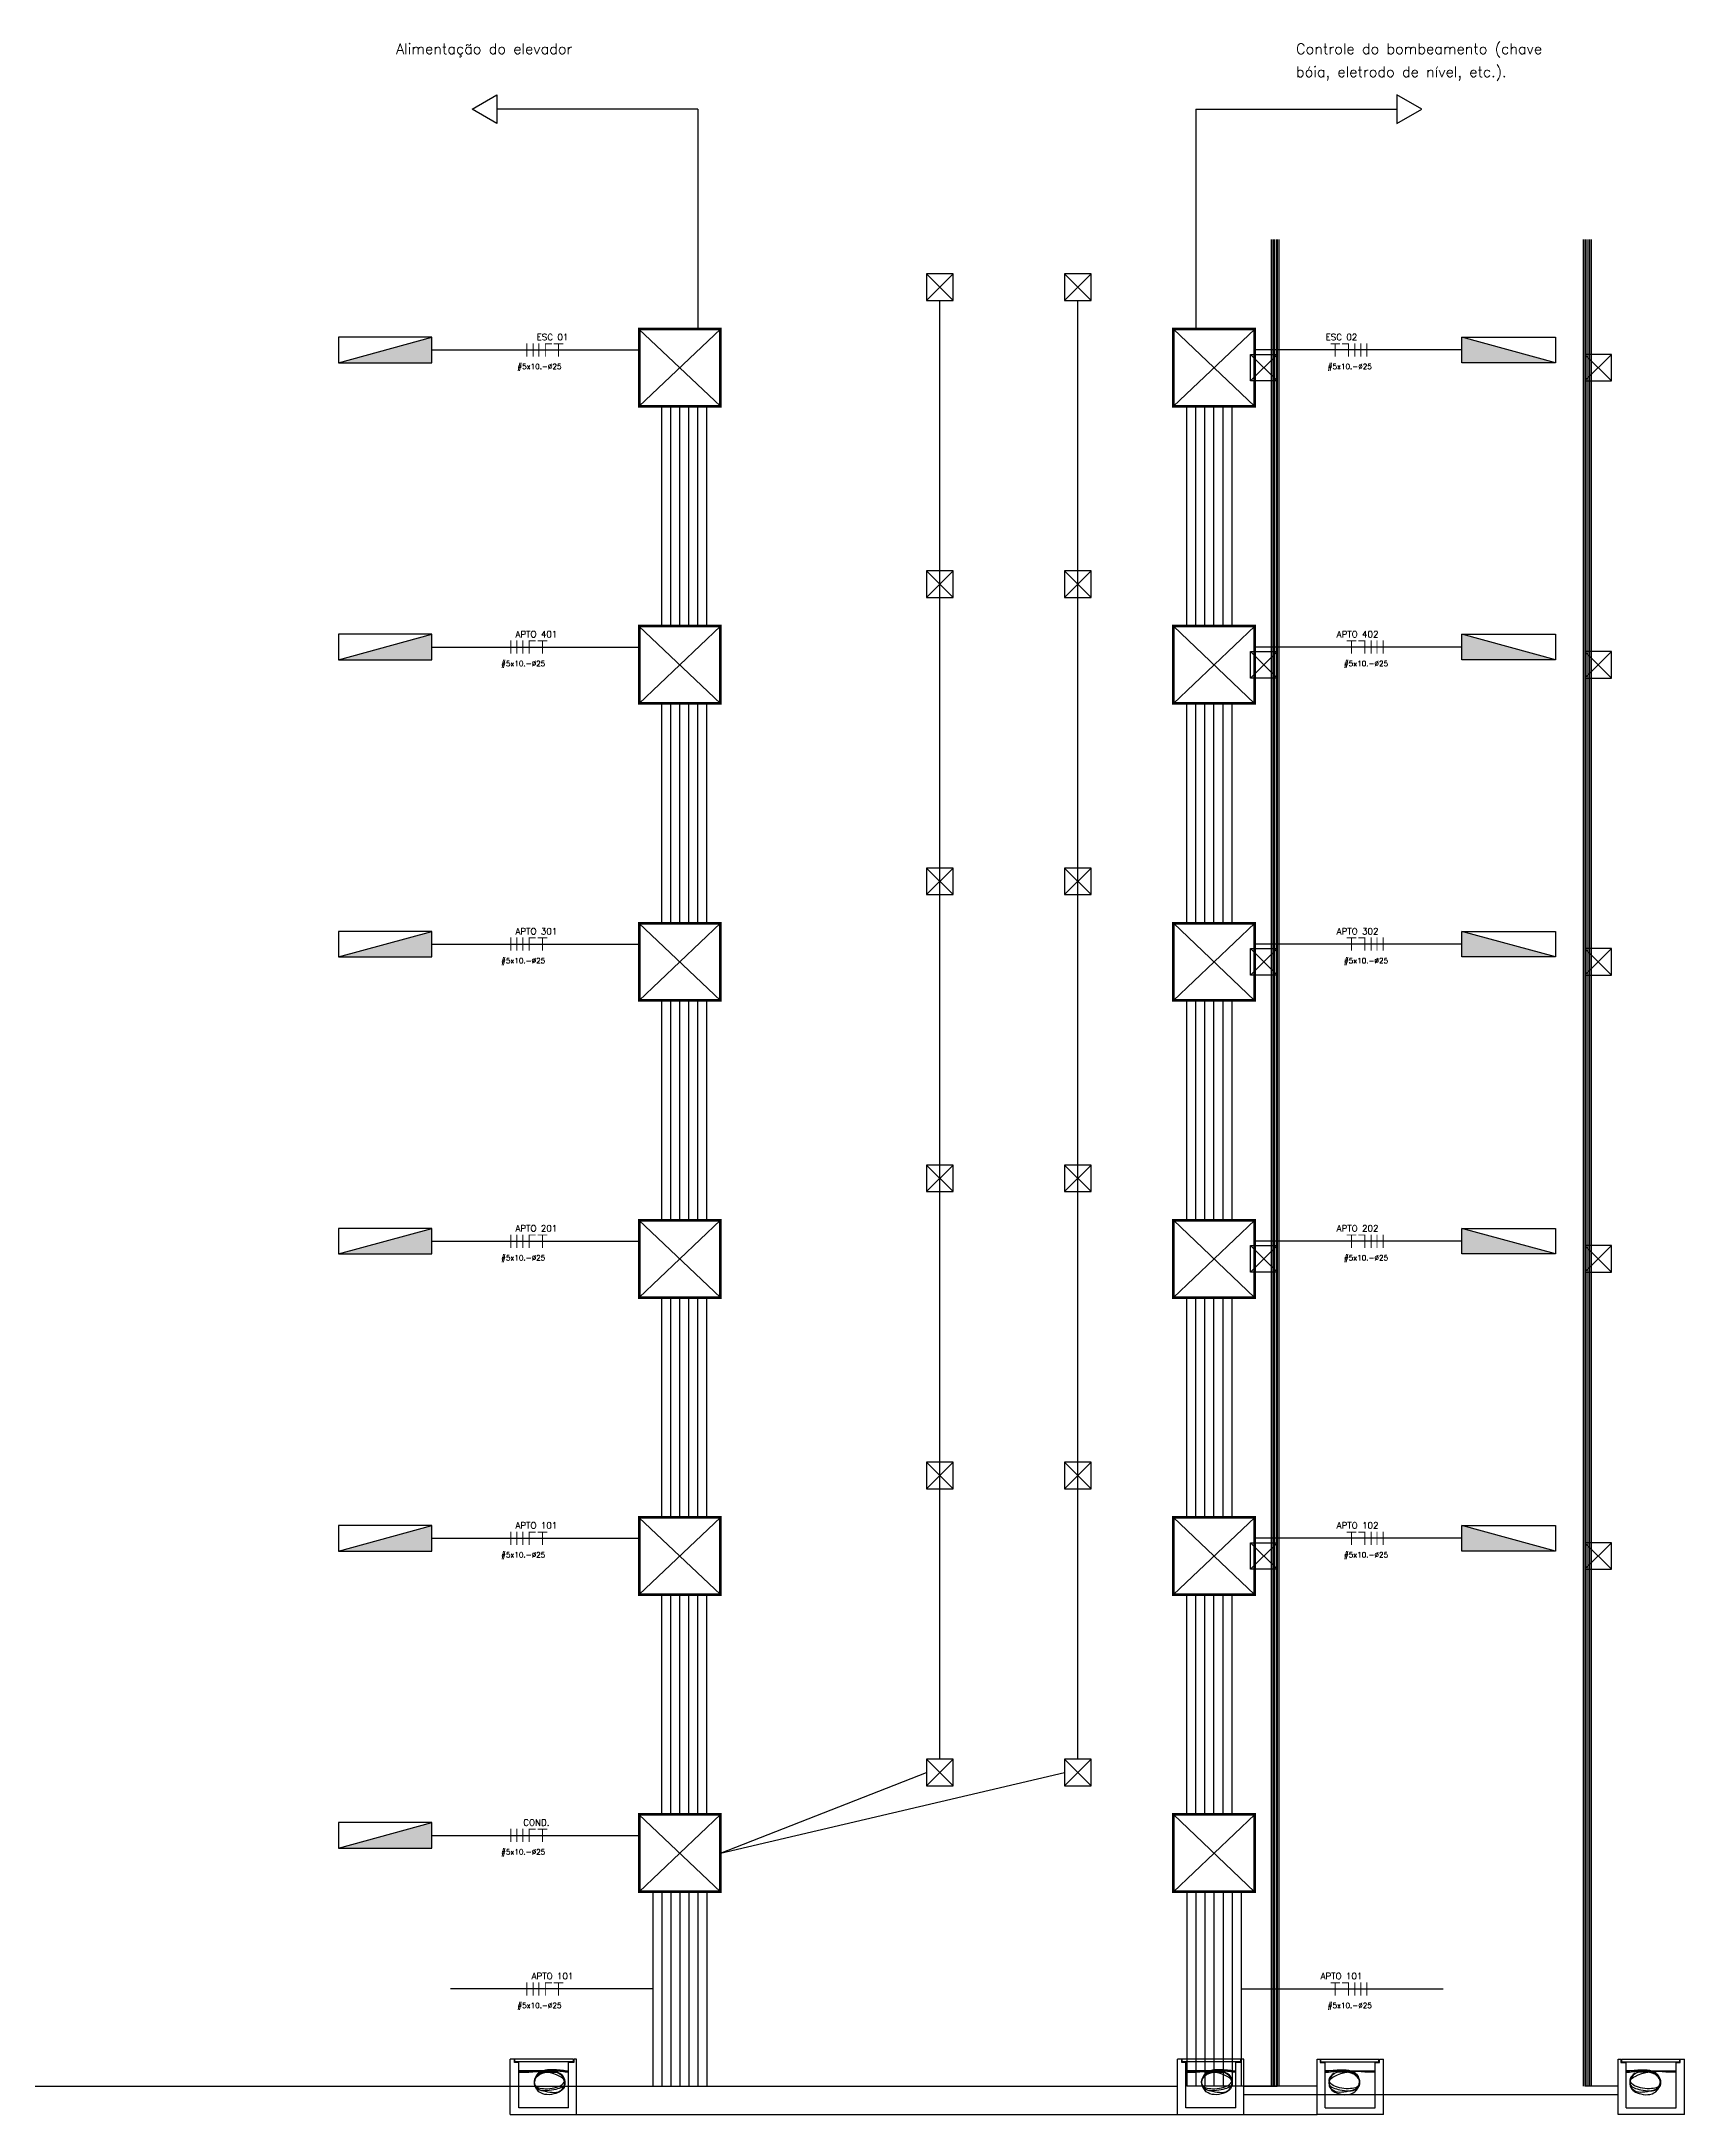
# Model space of a CAD drawing. Header units: millimetres. Extents: x 42 to 552, y 43 to 535.
# Drawn here: x 484.36 to 499.85, y 494.99 to 514.53 of the extents above; entities that cross this region are included whole.
import ezdxf
from ezdxf.enums import TextEntityAlignment as Align

# ---------------------------------------------------------------- set-up
doc = ezdxf.new("R2010")
doc.units = ezdxf.units.MM
doc.header["$LTSCALE"] = 0.75
doc.header["$MEASUREMENT"] = 0
for name, color, linetype in [('DETALHES-DIVERSOS', 7, 'Continuous'), ('PENA_01', 1, 'Continuous'), ('Textos', 144, 'Continuous')]:
    doc.layers.add(name, color=color, linetype=linetype)
doc.layers.add('TOMADAS', color=1, linetype='Continuous', lineweight=25)
doc.styles.add('ROMANS', font='romans.shx')

# ---------------------------------------------------------------- blocks, each defined once
blk = doc.blocks.new('A$C25676E2D')
at = {"color": 7, "linetype": 'Continuous'}
for points in [[(0, 0), (0, 6.5)], [(0, 6.5), (0.33, 6.5)], [(0.33, 6.5), (0.33, 6.11)], [(0.33, 6.11), (0.94, 6.11)], [(0.39, 6.5), (7.22, 6.5)], [(0.39, 6.5), (0.39, 6.17)], [(0.39, 6.17), (7.22, 6.17)], [(0.94, 0.78), (0.94, 6.11)], [(6.78, 6.11), (7.28, 6.11), (7.28, 6.5)], [(6.78, 0.78), (6.78, 6.11)], [(7.22, 6.17), (7.22, 6.5)], [(7.28, 6.5), (7.78, 6.5)], [(7.78, 0), (7.78, 6.5)], [(0.94, 0.78), (6.78, 0.78)], [(7.78, 0), (0, 0)]]:
    blk.add_lwpolyline(points, dxfattribs=at)
blk = doc.blocks.new('A$C72fb05ed')
h = blk.add_hatch(color=1)
h.dxf.hatch_style = 1
h.paths.add_polyline_path([(0, 0.259), (0.88, 0.259), (0.88, 0.499)])
at = {"layer": 'TOMADAS', "linetype": 'Continuous'}
for p, q in [((0.88, 0.499), (0, 0.499)), ((0, 0.499), (0, 0.259)), ((0, 0.259), (0.88, 0.499)), ((0.88, 0.259), (0.88, 0.499)), ((0, 0.259), (0.88, 0.259))]:
    blk.add_line(p, q, dxfattribs=at)
at = {"layer": 'TOMADAS', "linetype": 'Continuous', "style": 'ROMANS', "flags": 8}
blk.add_attdef('002', text='', height=0.128, dxfattribs=at).set_placement((0.42, 0.635), align=Align.MIDDLE_CENTER)
blk.add_attdef('020', text='', height=0.128, dxfattribs=at).set_placement((0.431, 0.105), align=Align.MIDDLE_RIGHT)
blk = doc.blocks.new('FFFNT')
at = {"const_width": 0.24}
for points in [[(0.12, 1.68), (0.12, -1.68)], [(1.68, 1.68), (1.68, -1.68)], [(3.16, 1.68), (3.16, -1.68)], [(4.76, 1.68), (4.76, -1.68)], [(4.84, 1.56), (6.4, 1.56)], [(6.88, 1.56), (9.28, 1.56)], [(8.08, 1.68), (8.08, -1.68)]]:
    blk.add_lwpolyline(points, dxfattribs=at)
at = {"style": 'ROMANS', "flags": 8}
blk.add_attdef('001', text='', height=1.6, dxfattribs=at).set_placement((2.25, 3.39), align=Align.MIDDLE_CENTER)

msp = doc.modelspace()

# ---------------------------------------------------------------- linework, layer by layer
for p, q in [((490.547, 513.889), (488.653, 513.889)), ((490.547, 513.889), (490.547, 511.817)), ((495.241, 513.889), (495.241, 511.817)), ((495.241, 513.889), (497.135, 513.889)), ((495.949, 512.662), (495.949, 495.257)), ((495.964, 512.662), (495.964, 495.257)), ((495.979, 512.662), (495.979, 495.257)), ((495.996, 512.662), (495.996, 495.257)), ((496.006, 512.662), (496.006, 495.257)), ((496.022, 512.662), (496.022, 495.257)), ((498.891, 512.662), (498.891, 495.257)), ((498.906, 512.662), (498.906, 495.257)), ((498.916, 512.662), (498.916, 495.257)), ((498.934, 512.662), (498.934, 495.257)), ((498.949, 512.662), (498.949, 495.257)), ((498.964, 512.662), (498.964, 495.257)), ((492.827, 498.337), (492.827, 512.087)), ((494.128, 498.337), (494.128, 512.087)), ((489.991, 511.817), (490.76, 511.089)), ((489.994, 511.817), (489.994, 511.089)), ((490.76, 511.817), (489.994, 511.089)), ((495.797, 511.817), (495.029, 511.089)), ((495.029, 511.817), (495.794, 511.089)), ((495.794, 511.817), (495.794, 511.089)), ((488.04, 511.62), (489.994, 511.62)), ((497.748, 511.62), (495.794, 511.62)), ((490.207, 509.017), (490.207, 511.089)), ((490.292, 509.017), (490.292, 511.089)), ((490.377, 509.017), (490.377, 511.089)), ((490.462, 509.017), (490.462, 511.089)), ((490.547, 509.017), (490.547, 511.089)), ((490.632, 509.017), (490.632, 511.089)), ((495.156, 509.017), (495.156, 511.089)), ((495.241, 509.017), (495.241, 511.089)), ((495.326, 509.017), (495.326, 511.089)), ((495.411, 509.017), (495.411, 511.089)), ((495.496, 509.017), (495.496, 511.089)), ((495.582, 509.017), (495.582, 511.089)), ((489.991, 509.017), (490.76, 508.289)), ((489.994, 509.017), (489.994, 508.289)), ((490.76, 509.017), (489.994, 508.289)), ((495.797, 509.017), (495.029, 508.289)), ((495.029, 509.017), (495.794, 508.289)), ((495.794, 509.017), (495.794, 508.289)), ((488.04, 508.82), (489.994, 508.82)), ((497.748, 508.82), (495.794, 508.82)), ((490.207, 506.217), (490.207, 508.289)), ((490.292, 506.217), (490.292, 508.289)), ((490.377, 506.217), (490.377, 508.289)), ((490.462, 506.217), (490.462, 508.289)), ((490.547, 506.217), (490.547, 508.289)), ((490.632, 506.217), (490.632, 508.289)), ((495.156, 506.217), (495.156, 508.289)), ((495.241, 506.217), (495.241, 508.289)), ((495.326, 506.217), (495.326, 508.289)), ((495.411, 506.217), (495.411, 508.289)), ((495.496, 506.217), (495.496, 508.289)), ((495.582, 506.217), (495.582, 508.289)), ((489.991, 506.217), (490.76, 505.489)), ((489.994, 506.217), (489.994, 505.489)), ((490.76, 506.217), (489.994, 505.489)), ((495.797, 506.217), (495.029, 505.489)), ((495.029, 506.217), (495.794, 505.489)), ((495.794, 506.217), (495.794, 505.489)), ((488.04, 506.02), (489.994, 506.02)), ((497.748, 506.02), (495.794, 506.02)), ((490.207, 503.417), (490.207, 505.489)), ((490.292, 503.417), (490.292, 505.489)), ((490.377, 503.417), (490.377, 505.489)), ((490.462, 503.417), (490.462, 505.489)), ((490.547, 503.417), (490.547, 505.489)), ((490.632, 503.417), (490.632, 505.489)), ((495.156, 503.417), (495.156, 505.489)), ((495.241, 503.417), (495.241, 505.489)), ((495.326, 503.417), (495.326, 505.489)), ((495.411, 503.417), (495.411, 505.489)), ((495.496, 503.417), (495.496, 505.489)), ((495.582, 503.417), (495.582, 505.489)), ((489.991, 503.417), (490.76, 502.689)), ((489.994, 503.417), (489.994, 502.689)), ((490.76, 503.417), (489.994, 502.689)), ((495.797, 503.417), (495.029, 502.689)), ((495.029, 503.417), (495.794, 502.689)), ((495.794, 503.417), (495.794, 502.689)), ((488.04, 503.22), (489.994, 503.22)), ((497.748, 503.22), (495.794, 503.22)), ((490.207, 500.617), (490.207, 502.689)), ((490.292, 500.617), (490.292, 502.689)), ((490.377, 500.617), (490.377, 502.689)), ((490.462, 500.617), (490.462, 502.689)), ((490.547, 500.617), (490.547, 502.689)), ((490.632, 500.617), (490.632, 502.689)), ((495.156, 500.617), (495.156, 502.689)), ((495.241, 500.617), (495.241, 502.689)), ((495.326, 500.617), (495.326, 502.689)), ((495.411, 500.617), (495.411, 502.689)), ((495.496, 500.617), (495.496, 502.689)), ((495.582, 500.617), (495.582, 502.689)), ((489.991, 500.617), (490.76, 499.889)), ((489.994, 500.617), (489.994, 499.889)), ((490.76, 500.617), (489.994, 499.889)), ((495.797, 500.617), (495.029, 499.889)), ((495.029, 500.617), (495.794, 499.889)), ((495.794, 500.617), (495.794, 499.889)), ((488.04, 500.42), (489.994, 500.42)), ((497.748, 500.42), (495.794, 500.42)), ((490.207, 497.817), (490.207, 499.889)), ((490.292, 497.817), (490.292, 499.889)), ((490.377, 497.817), (490.377, 499.889)), ((490.462, 497.817), (490.462, 499.889)), ((490.547, 497.817), (490.547, 499.889)), ((490.632, 497.817), (490.632, 499.889)), ((495.156, 497.817), (495.156, 499.889)), ((495.241, 497.817), (495.241, 499.889)), ((495.326, 497.817), (495.326, 499.889)), ((495.411, 497.817), (495.411, 499.889)), ((495.496, 497.817), (495.496, 499.889)), ((495.582, 497.817), (495.582, 499.889)), ((490.76, 497.453), (492.702, 498.212)), ((490.76, 497.453), (494.003, 498.212)), ((489.991, 497.817), (490.76, 497.089)), ((489.994, 497.817), (489.994, 497.089)), ((490.76, 497.817), (489.994, 497.089)), ((495.797, 497.817), (495.029, 497.089)), ((495.029, 497.817), (495.794, 497.089)), ((495.794, 497.817), (495.794, 497.089)), ((488.04, 497.62), (489.994, 497.62)), ((490.122, 497.089), (490.122, 495.257)), ((490.207, 497.089), (490.207, 495.257)), ((490.292, 497.089), (490.292, 495.257)), ((490.377, 497.089), (490.377, 495.257)), ((490.462, 497.089), (490.462, 495.257)), ((490.547, 497.089), (490.547, 495.257)), ((490.632, 497.089), (490.632, 495.257)), ((495.156, 497.089), (495.156, 495.257)), ((495.241, 497.089), (495.241, 495.257)), ((495.326, 497.089), (495.326, 495.257)), ((495.411, 497.089), (495.411, 495.257)), ((495.496, 497.089), (495.496, 495.257)), ((495.582, 497.089), (495.582, 495.257)), ((495.667, 497.089), (495.667, 495.257)), ((490.122, 496.173), (488.217, 496.173)), ((495.667, 496.173), (497.571, 496.173)), ((475.773, 495.257), (489.561, 495.257)), ((481.279, 495.257), (495.067, 495.257)), ((489.404, 495.257), (490.632, 495.257)), ((496.384, 495.257), (495.156, 495.257)), ((495.692, 495.257), (496.006, 495.257)), ((495.692, 495.178), (499.22, 495.178)), ((499.22, 495.257), (498.906, 495.257)), ((489.404, 494.989), (496.384, 494.989))]:
    msp.add_line(p, q)
for points in [[(488.42, 513.889), (488.653, 514.024), (488.653, 513.754)], [(497.369, 513.889), (497.135, 514.024), (497.135, 513.754)]]:
    msp.add_lwpolyline(points, close=True)
for points, knots in [([(489.328, 495.396), (489.286, 495.402), (489.19, 495.415), (489.034, 495.41), (488.982, 495.25), (489.118, 495.222), (489.266, 495.25), (489.308, 495.322), (489.188, 495.433), (489.068, 495.392), (488.862, 495.402)], [0.060951, 0.060951, 0.060951, 0.060951, 3.18264, 7.20266, 9.71785, 12.736991, 16.557052, 18.963776, 20.533761, 27.348764, 27.348764, 27.348764, 27.348764]), ([(489.328, 495.396), (489.286, 495.402), (489.19, 495.415), (489.034, 495.41), (488.982, 495.25), (489.118, 495.222), (489.266, 495.25), (489.308, 495.322), (489.188, 495.433), (489.068, 495.392), (488.862, 495.402)], [0.060951, 0.060951, 0.060951, 0.060951, 3.18264, 7.20266, 9.71785, 12.736991, 16.557052, 18.963776, 20.533761, 27.348764, 27.348764, 27.348764, 27.348764]), ([(488.862, 495.385), (489.011, 495.391), (489.107, 495.404), (489.265, 495.4), (489.317, 495.24), (489.18, 495.162), (489.033, 495.181), (488.991, 495.311), (489.11, 495.422), (489.228, 495.413), (489.328, 495.392)], [0, 0, 0, 0, 3.18264, 7.20266, 9.71785, 12.736991, 16.557052, 18.963776, 20.533761, 27.265074, 27.265074, 27.265074, 27.265074]), ([(488.862, 495.385), (489.011, 495.391), (489.107, 495.404), (489.265, 495.4), (489.317, 495.24), (489.18, 495.162), (489.033, 495.181), (488.991, 495.311), (489.11, 495.422), (489.228, 495.413), (489.328, 495.392)], [0, 0, 0, 0, 3.18264, 7.20266, 9.71785, 12.736991, 16.557052, 18.963776, 20.533761, 27.265074, 27.265074, 27.265074, 27.265074]), ([(489.328, 495.386), (489.286, 495.391), (489.19, 495.404), (489.034, 495.4), (488.982, 495.24), (489.118, 495.204), (489.266, 495.181), (489.308, 495.311), (489.188, 495.383), (489.068, 495.413), (488.862, 495.391)], [0.060951, 0.060951, 0.060951, 0.060951, 3.18264, 7.20266, 9.71785, 12.736991, 16.557052, 18.963776, 20.533761, 27.348764, 27.348764, 27.348764, 27.348764]), ([(489.328, 495.386), (489.286, 495.391), (489.19, 495.404), (489.034, 495.4), (488.982, 495.24), (489.118, 495.204), (489.266, 495.181), (489.308, 495.311), (489.188, 495.383), (489.068, 495.413), (488.862, 495.391)], [0.060951, 0.060951, 0.060951, 0.060951, 3.18264, 7.20266, 9.71785, 12.736991, 16.557052, 18.963776, 20.533761, 27.348764, 27.348764, 27.348764, 27.348764]), ([(488.862, 495.396), (489.011, 495.402), (489.107, 495.374), (489.265, 495.41), (489.317, 495.25), (489.18, 495.22), (489.033, 495.192), (488.991, 495.322), (489.11, 495.414), (489.228, 495.396), (489.328, 495.402)], [0, 0, 0, 0, 3.18264, 7.20266, 9.71785, 12.736991, 16.557052, 18.963776, 20.533761, 27.265074, 27.265074, 27.265074, 27.265074]), ([(488.862, 495.396), (489.011, 495.402), (489.107, 495.374), (489.265, 495.41), (489.317, 495.25), (489.18, 495.22), (489.033, 495.192), (488.991, 495.322), (489.11, 495.414), (489.228, 495.396), (489.328, 495.402)], [0, 0, 0, 0, 3.18264, 7.20266, 9.71785, 12.736991, 16.557052, 18.963776, 20.533761, 27.265074, 27.265074, 27.265074, 27.265074]), ([(495.617, 495.396), (495.575, 495.402), (495.479, 495.415), (495.322, 495.41), (495.27, 495.25), (495.407, 495.222), (495.555, 495.25), (495.597, 495.322), (495.476, 495.433), (495.356, 495.392), (495.15, 495.402)], [0.060951, 0.060951, 0.060951, 0.060951, 3.18264, 7.20266, 9.71785, 12.736991, 16.557052, 18.963776, 20.533761, 27.348764, 27.348764, 27.348764, 27.348764]), ([(495.617, 495.396), (495.575, 495.402), (495.479, 495.415), (495.322, 495.41), (495.27, 495.25), (495.407, 495.222), (495.555, 495.25), (495.597, 495.322), (495.476, 495.433), (495.356, 495.392), (495.15, 495.402)], [0.060951, 0.060951, 0.060951, 0.060951, 3.18264, 7.20266, 9.71785, 12.736991, 16.557052, 18.963776, 20.533761, 27.348764, 27.348764, 27.348764, 27.348764]), ([(495.15, 495.385), (495.299, 495.391), (495.396, 495.404), (495.554, 495.4), (495.605, 495.24), (495.469, 495.162), (495.321, 495.181), (495.279, 495.311), (495.398, 495.422), (495.517, 495.413), (495.617, 495.392)], [0, 0, 0, 0, 3.18264, 7.20266, 9.71785, 12.736991, 16.557052, 18.963776, 20.533761, 27.265074, 27.265074, 27.265074, 27.265074]), ([(495.15, 495.385), (495.299, 495.391), (495.396, 495.404), (495.554, 495.4), (495.605, 495.24), (495.469, 495.162), (495.321, 495.181), (495.279, 495.311), (495.398, 495.422), (495.517, 495.413), (495.617, 495.392)], [0, 0, 0, 0, 3.18264, 7.20266, 9.71785, 12.736991, 16.557052, 18.963776, 20.533761, 27.265074, 27.265074, 27.265074, 27.265074]), ([(495.617, 495.386), (495.575, 495.391), (495.479, 495.404), (495.322, 495.4), (495.27, 495.24), (495.407, 495.204), (495.555, 495.181), (495.597, 495.311), (495.476, 495.383), (495.356, 495.413), (495.15, 495.391)], [0.060951, 0.060951, 0.060951, 0.060951, 3.18264, 7.20266, 9.71785, 12.736991, 16.557052, 18.963776, 20.533761, 27.348764, 27.348764, 27.348764, 27.348764]), ([(495.617, 495.386), (495.575, 495.391), (495.479, 495.404), (495.322, 495.4), (495.27, 495.24), (495.407, 495.204), (495.555, 495.181), (495.597, 495.311), (495.476, 495.383), (495.356, 495.413), (495.15, 495.391)], [0.060951, 0.060951, 0.060951, 0.060951, 3.18264, 7.20266, 9.71785, 12.736991, 16.557052, 18.963776, 20.533761, 27.348764, 27.348764, 27.348764, 27.348764]), ([(495.15, 495.396), (495.299, 495.402), (495.396, 495.374), (495.554, 495.41), (495.605, 495.25), (495.469, 495.22), (495.321, 495.192), (495.279, 495.322), (495.398, 495.414), (495.517, 495.396), (495.617, 495.402)], [0, 0, 0, 0, 3.18264, 7.20266, 9.71785, 12.736991, 16.557052, 18.963776, 20.533761, 27.265074, 27.265074, 27.265074, 27.265074]), ([(495.15, 495.396), (495.299, 495.402), (495.396, 495.374), (495.554, 495.41), (495.605, 495.25), (495.469, 495.22), (495.321, 495.192), (495.279, 495.322), (495.398, 495.414), (495.517, 495.396), (495.617, 495.402)], [0, 0, 0, 0, 3.18264, 7.20266, 9.71785, 12.736991, 16.557052, 18.963776, 20.533761, 27.265074, 27.265074, 27.265074, 27.265074]), ([(496.46, 495.396), (496.502, 495.402), (496.598, 495.415), (496.755, 495.41), (496.806, 495.25), (496.67, 495.222), (496.522, 495.25), (496.48, 495.322), (496.601, 495.433), (496.72, 495.392), (496.927, 495.402)], [0.060951, 0.060951, 0.060951, 0.060951, 3.18264, 7.20266, 9.71785, 12.736991, 16.557052, 18.963776, 20.533761, 27.348764, 27.348764, 27.348764, 27.348764]), ([(496.46, 495.396), (496.502, 495.402), (496.598, 495.415), (496.755, 495.41), (496.806, 495.25), (496.67, 495.222), (496.522, 495.25), (496.48, 495.322), (496.601, 495.433), (496.72, 495.392), (496.927, 495.402)], [0.060951, 0.060951, 0.060951, 0.060951, 3.18264, 7.20266, 9.71785, 12.736991, 16.557052, 18.963776, 20.533761, 27.348764, 27.348764, 27.348764, 27.348764]), ([(496.927, 495.385), (496.778, 495.391), (496.681, 495.404), (496.523, 495.4), (496.472, 495.24), (496.608, 495.162), (496.756, 495.181), (496.798, 495.311), (496.679, 495.422), (496.56, 495.413), (496.46, 495.392)], [0, 0, 0, 0, 3.18264, 7.20266, 9.71785, 12.736991, 16.557052, 18.963776, 20.533761, 27.265074, 27.265074, 27.265074, 27.265074]), ([(496.927, 495.385), (496.778, 495.391), (496.681, 495.404), (496.523, 495.4), (496.472, 495.24), (496.608, 495.162), (496.756, 495.181), (496.798, 495.311), (496.679, 495.422), (496.56, 495.413), (496.46, 495.392)], [0, 0, 0, 0, 3.18264, 7.20266, 9.71785, 12.736991, 16.557052, 18.963776, 20.533761, 27.265074, 27.265074, 27.265074, 27.265074]), ([(496.46, 495.386), (496.502, 495.391), (496.598, 495.404), (496.755, 495.4), (496.806, 495.24), (496.67, 495.204), (496.522, 495.181), (496.48, 495.311), (496.601, 495.383), (496.72, 495.413), (496.927, 495.391)], [0.060951, 0.060951, 0.060951, 0.060951, 3.18264, 7.20266, 9.71785, 12.736991, 16.557052, 18.963776, 20.533761, 27.348764, 27.348764, 27.348764, 27.348764]), ([(496.46, 495.386), (496.502, 495.391), (496.598, 495.404), (496.755, 495.4), (496.806, 495.24), (496.67, 495.204), (496.522, 495.181), (496.48, 495.311), (496.601, 495.383), (496.72, 495.413), (496.927, 495.391)], [0.060951, 0.060951, 0.060951, 0.060951, 3.18264, 7.20266, 9.71785, 12.736991, 16.557052, 18.963776, 20.533761, 27.348764, 27.348764, 27.348764, 27.348764]), ([(496.927, 495.396), (496.778, 495.402), (496.681, 495.374), (496.523, 495.41), (496.472, 495.25), (496.608, 495.22), (496.756, 495.192), (496.798, 495.322), (496.679, 495.414), (496.56, 495.396), (496.46, 495.402)], [0, 0, 0, 0, 3.18264, 7.20266, 9.71785, 12.736991, 16.557052, 18.963776, 20.533761, 27.265074, 27.265074, 27.265074, 27.265074]), ([(496.927, 495.396), (496.778, 495.402), (496.681, 495.374), (496.523, 495.41), (496.472, 495.25), (496.608, 495.22), (496.756, 495.192), (496.798, 495.322), (496.679, 495.414), (496.56, 495.396), (496.46, 495.402)], [0, 0, 0, 0, 3.18264, 7.20266, 9.71785, 12.736991, 16.557052, 18.963776, 20.533761, 27.265074, 27.265074, 27.265074, 27.265074]), ([(499.296, 495.396), (499.338, 495.402), (499.434, 495.415), (499.591, 495.41), (499.642, 495.25), (499.506, 495.222), (499.358, 495.25), (499.316, 495.322), (499.436, 495.433), (499.556, 495.392), (499.762, 495.402)], [0.060951, 0.060951, 0.060951, 0.060951, 3.18264, 7.20266, 9.71785, 12.736991, 16.557052, 18.963776, 20.533761, 27.348764, 27.348764, 27.348764, 27.348764]), ([(499.296, 495.396), (499.338, 495.402), (499.434, 495.415), (499.591, 495.41), (499.642, 495.25), (499.506, 495.222), (499.358, 495.25), (499.316, 495.322), (499.436, 495.433), (499.556, 495.392), (499.762, 495.402)], [0.060951, 0.060951, 0.060951, 0.060951, 3.18264, 7.20266, 9.71785, 12.736991, 16.557052, 18.963776, 20.533761, 27.348764, 27.348764, 27.348764, 27.348764]), ([(499.762, 495.385), (499.613, 495.391), (499.517, 495.404), (499.359, 495.4), (499.307, 495.24), (499.444, 495.162), (499.591, 495.181), (499.633, 495.311), (499.514, 495.422), (499.396, 495.413), (499.296, 495.392)], [0, 0, 0, 0, 3.18264, 7.20266, 9.71785, 12.736991, 16.557052, 18.963776, 20.533761, 27.265074, 27.265074, 27.265074, 27.265074]), ([(499.762, 495.385), (499.613, 495.391), (499.517, 495.404), (499.359, 495.4), (499.307, 495.24), (499.444, 495.162), (499.591, 495.181), (499.633, 495.311), (499.514, 495.422), (499.396, 495.413), (499.296, 495.392)], [0, 0, 0, 0, 3.18264, 7.20266, 9.71785, 12.736991, 16.557052, 18.963776, 20.533761, 27.265074, 27.265074, 27.265074, 27.265074]), ([(499.296, 495.386), (499.338, 495.391), (499.434, 495.404), (499.591, 495.4), (499.642, 495.24), (499.506, 495.204), (499.358, 495.181), (499.316, 495.311), (499.436, 495.383), (499.556, 495.413), (499.762, 495.391)], [0.060951, 0.060951, 0.060951, 0.060951, 3.18264, 7.20266, 9.71785, 12.736991, 16.557052, 18.963776, 20.533761, 27.348764, 27.348764, 27.348764, 27.348764]), ([(499.296, 495.386), (499.338, 495.391), (499.434, 495.404), (499.591, 495.4), (499.642, 495.24), (499.506, 495.204), (499.358, 495.181), (499.316, 495.311), (499.436, 495.383), (499.556, 495.413), (499.762, 495.391)], [0.060951, 0.060951, 0.060951, 0.060951, 3.18264, 7.20266, 9.71785, 12.736991, 16.557052, 18.963776, 20.533761, 27.348764, 27.348764, 27.348764, 27.348764]), ([(499.762, 495.396), (499.613, 495.402), (499.517, 495.374), (499.359, 495.41), (499.307, 495.25), (499.444, 495.22), (499.591, 495.192), (499.633, 495.322), (499.514, 495.414), (499.396, 495.396), (499.296, 495.402)], [0, 0, 0, 0, 3.18264, 7.20266, 9.71785, 12.736991, 16.557052, 18.963776, 20.533761, 27.265074, 27.265074, 27.265074, 27.265074]), ([(499.762, 495.396), (499.613, 495.402), (499.517, 495.374), (499.359, 495.41), (499.307, 495.25), (499.444, 495.22), (499.591, 495.192), (499.633, 495.322), (499.514, 495.414), (499.396, 495.396), (499.296, 495.402)], [0, 0, 0, 0, 3.18264, 7.20266, 9.71785, 12.736991, 16.557052, 18.963776, 20.533761, 27.265074, 27.265074, 27.265074, 27.265074])]:
    msp.add_open_spline(points, degree=3, knots=knots)
for p in [(489.991, 511.817), (495.797, 511.817), (489.991, 509.017), (495.797, 509.017), (489.991, 506.217), (495.797, 506.217), (489.991, 503.417), (495.797, 503.417), (489.991, 500.617), (495.797, 500.617), (490.034, 497.817), (490.122, 497.817), (490.207, 497.817), (490.292, 497.817), (490.377, 497.817), (490.462, 497.817), (490.547, 497.817), (490.632, 497.817), (490.717, 497.817), (495.071, 497.817), (495.156, 497.817), (495.241, 497.817), (495.326, 497.817), (495.411, 497.817), (495.496, 497.817), (495.582, 497.817), (495.667, 497.817), (495.755, 497.817)]:
    msp.add_point(p)
at = {"layer": 'DETALHES-DIVERSOS', "const_width": 0.025, "flags": 128}
for points in [[(489.994, 511.817), (489.994, 511.089), (490.76, 511.089), (490.76, 511.817)], [(495.794, 511.817), (495.794, 511.089), (495.029, 511.089), (495.029, 511.817)], [(489.994, 509.017), (489.994, 508.289), (490.76, 508.289), (490.76, 509.017)], [(495.794, 509.017), (495.794, 508.289), (495.029, 508.289), (495.029, 509.017)], [(489.994, 506.217), (489.994, 505.489), (490.76, 505.489), (490.76, 506.217)], [(495.794, 506.217), (495.794, 505.489), (495.029, 505.489), (495.029, 506.217)], [(489.994, 503.417), (489.994, 502.689), (490.76, 502.689), (490.76, 503.417)], [(495.794, 503.417), (495.794, 502.689), (495.029, 502.689), (495.029, 503.417)], [(489.994, 500.617), (489.994, 499.889), (490.76, 499.889), (490.76, 500.617)], [(495.794, 500.617), (495.794, 499.889), (495.029, 499.889), (495.029, 500.617)], [(489.994, 497.817), (489.994, 497.089), (490.76, 497.089), (490.76, 497.817)], [(495.794, 497.817), (495.794, 497.089), (495.029, 497.089), (495.029, 497.817)]]:
    msp.add_lwpolyline(points, close=True, dxfattribs=at)
at = {"layer": 'PENA_01', "linetype": 'Continuous'}
for p, q in [((492.952, 512.087), (492.702, 512.337)), ((492.952, 512.337), (492.702, 512.087)), ((494.253, 512.087), (494.003, 512.337)), ((494.253, 512.337), (494.003, 512.087)), ((495.756, 511.328), (496.006, 511.578)), ((495.756, 511.578), (496.006, 511.328)), ((499.156, 511.328), (498.906, 511.578)), ((499.156, 511.578), (498.906, 511.328)), ((492.952, 509.287), (492.702, 509.537)), ((492.952, 509.537), (492.702, 509.287)), ((494.253, 509.287), (494.003, 509.537)), ((494.253, 509.537), (494.003, 509.287)), ((495.756, 508.528), (496.006, 508.778)), ((495.756, 508.778), (496.006, 508.528)), ((499.156, 508.528), (498.906, 508.778)), ((499.156, 508.778), (498.906, 508.528)), ((492.952, 506.487), (492.702, 506.737)), ((492.952, 506.737), (492.702, 506.487)), ((494.253, 506.487), (494.003, 506.737)), ((494.253, 506.737), (494.003, 506.487)), ((495.756, 505.728), (496.006, 505.978)), ((495.756, 505.978), (496.006, 505.728)), ((499.156, 505.728), (498.906, 505.978)), ((499.156, 505.978), (498.906, 505.728)), ((492.952, 503.687), (492.702, 503.937)), ((492.952, 503.937), (492.702, 503.687)), ((494.253, 503.687), (494.003, 503.937)), ((494.253, 503.937), (494.003, 503.687)), ((495.756, 502.928), (496.006, 503.178)), ((495.756, 503.178), (496.006, 502.928)), ((499.156, 502.928), (498.906, 503.178)), ((499.156, 503.178), (498.906, 502.928)), ((492.952, 500.887), (492.702, 501.137)), ((492.952, 501.137), (492.702, 500.887)), ((494.253, 500.887), (494.003, 501.137)), ((494.253, 501.137), (494.003, 500.887)), ((495.756, 500.128), (496.006, 500.378)), ((495.756, 500.378), (496.006, 500.128)), ((499.156, 500.128), (498.906, 500.378)), ((499.156, 500.378), (498.906, 500.128)), ((492.952, 498.087), (492.702, 498.337)), ((492.952, 498.337), (492.702, 498.087)), ((494.253, 498.087), (494.003, 498.337)), ((494.253, 498.337), (494.003, 498.087))]:
    msp.add_line(p, q, dxfattribs=at)
for points in [[(492.952, 512.337), (492.702, 512.337), (492.702, 512.087), (492.952, 512.087)], [(494.253, 512.337), (494.003, 512.337), (494.003, 512.087), (494.253, 512.087)], [(495.756, 511.578), (496.006, 511.578), (496.006, 511.328), (495.756, 511.328)], [(499.156, 511.578), (498.906, 511.578), (498.906, 511.328), (499.156, 511.328)], [(492.952, 509.537), (492.702, 509.537), (492.702, 509.287), (492.952, 509.287)], [(494.253, 509.537), (494.003, 509.537), (494.003, 509.287), (494.253, 509.287)], [(495.756, 508.778), (496.006, 508.778), (496.006, 508.528), (495.756, 508.528)], [(499.156, 508.778), (498.906, 508.778), (498.906, 508.528), (499.156, 508.528)], [(492.952, 506.737), (492.702, 506.737), (492.702, 506.487), (492.952, 506.487)], [(494.253, 506.737), (494.003, 506.737), (494.003, 506.487), (494.253, 506.487)], [(495.756, 505.978), (496.006, 505.978), (496.006, 505.728), (495.756, 505.728)], [(499.156, 505.978), (498.906, 505.978), (498.906, 505.728), (499.156, 505.728)], [(492.952, 503.937), (492.702, 503.937), (492.702, 503.687), (492.952, 503.687)], [(494.253, 503.937), (494.003, 503.937), (494.003, 503.687), (494.253, 503.687)], [(495.756, 503.178), (496.006, 503.178), (496.006, 502.928), (495.756, 502.928)], [(499.156, 503.178), (498.906, 503.178), (498.906, 502.928), (499.156, 502.928)], [(492.952, 501.137), (492.702, 501.137), (492.702, 500.887), (492.952, 500.887)], [(494.253, 501.137), (494.003, 501.137), (494.003, 500.887), (494.253, 500.887)], [(495.756, 500.378), (496.006, 500.378), (496.006, 500.128), (495.756, 500.128)], [(499.156, 500.378), (498.906, 500.378), (498.906, 500.128), (499.156, 500.128)], [(492.952, 498.337), (492.702, 498.337), (492.702, 498.087), (492.952, 498.087)], [(494.253, 498.337), (494.003, 498.337), (494.003, 498.087), (494.253, 498.087)]]:
    msp.add_lwpolyline(points, close=True, dxfattribs=at)

# ---------------------------------------------------------------- block references
for p in [(487.16, 511.241), (487.16, 508.441), (487.16, 505.641), (487.16, 502.841), (487.16, 500.041), (487.16, 497.241)]:
    msp.add_blockref('A$C72fb05ed', p)
at = {"xscale": -1}
for p in [(498.628, 511.241), (498.628, 508.441), (498.628, 505.641), (498.628, 502.841), (498.628, 500.041)]:
    msp.add_blockref('A$C72fb05ed', p, dxfattribs=at)
at = {"yscale": 0.08040111005248037, "zscale": 0.08040111005248037}
for p, xscale in [((489.404, 494.989), -0.08040111005248037), ((489.404, 494.989), -0.08040111005248037), ((495.692, 494.989), -0.08040111005248037), ((495.692, 494.989), -0.08040111005248037), ((496.384, 494.989), 0.08040111005248037), ((496.384, 494.989), 0.08040111005248037), ((499.22, 494.989), 0.08040111005248037), ((499.22, 494.989), 0.08040111005248037)]:
    msp.add_blockref('A$C25676E2D', p, dxfattribs=dict(at, xscale=xscale))
at = {"layer": 'Textos'}
ref = msp.add_blockref('FFFNT', (488.931, 511.62), dxfattribs=dict(at, xscale=0.0375000000001364, yscale=0.0375000000001364, zscale=0.0375000000001364))
ref.add_attrib('001', 'ESC 01', dxfattribs={"layer": '0', "height": 0.06, "style": 'ROMANS', "flags": 8}).set_placement((489.177, 511.741), align=Align.MIDDLE_CENTER)
ref = msp.add_blockref('FFFNT', (496.857, 511.62), dxfattribs=dict(at, xscale=-0.0375000000001364, yscale=0.0375000000001364, zscale=0.0375000000001364))
ref.add_attrib('001', 'ESC 02', dxfattribs={"layer": '0', "height": 0.06, "style": 'ROMANS', "flags": 8}).set_placement((496.612, 511.741), align=Align.MIDDLE_CENTER)
ref = msp.add_blockref('FFFNT', (488.779, 508.82), dxfattribs=dict(at, xscale=0.0375000000001364, yscale=0.0375000000001364, zscale=0.0375000000001364))
ref.add_attrib('001', 'APTO 401', dxfattribs={"layer": '0', "height": 0.06, "style": 'ROMANS', "flags": 8}).set_placement((489.025, 508.941), align=Align.MIDDLE_CENTER)
ref = msp.add_blockref('FFFNT', (497.01, 508.82), dxfattribs=dict(at, xscale=-0.0375000000001364, yscale=0.0375000000001364, zscale=0.0375000000001364))
ref.add_attrib('001', 'APTO 402', dxfattribs={"layer": '0', "height": 0.06, "style": 'ROMANS', "flags": 8}).set_placement((496.764, 508.941), align=Align.MIDDLE_CENTER)
ref = msp.add_blockref('FFFNT', (488.779, 506.02), dxfattribs=dict(at, xscale=0.0375000000001364, yscale=0.0375000000001364, zscale=0.0375000000001364))
ref.add_attrib('001', 'APTO 301', dxfattribs={"layer": '0', "height": 0.06, "style": 'ROMANS', "flags": 8}).set_placement((489.025, 506.141), align=Align.MIDDLE_CENTER)
ref = msp.add_blockref('FFFNT', (497.01, 506.02), dxfattribs=dict(at, xscale=-0.0375000000001364, yscale=0.0375000000001364, zscale=0.0375000000001364))
ref.add_attrib('001', 'APTO 302', dxfattribs={"layer": '0', "height": 0.06, "style": 'ROMANS', "flags": 8}).set_placement((496.764, 506.141), align=Align.MIDDLE_CENTER)
ref = msp.add_blockref('FFFNT', (488.779, 503.22), dxfattribs=dict(at, xscale=0.0375000000001364, yscale=0.0375000000001364, zscale=0.0375000000001364))
ref.add_attrib('001', 'APTO 201', dxfattribs={"layer": '0', "height": 0.06, "style": 'ROMANS', "flags": 8}).set_placement((489.025, 503.341), align=Align.MIDDLE_CENTER)
ref = msp.add_blockref('FFFNT', (497.01, 503.22), dxfattribs=dict(at, xscale=-0.0375000000001364, yscale=0.0375000000001364, zscale=0.0375000000001364))
ref.add_attrib('001', 'APTO 202', dxfattribs={"layer": '0', "height": 0.06, "style": 'ROMANS', "flags": 8}).set_placement((496.764, 503.341), align=Align.MIDDLE_CENTER)
ref = msp.add_blockref('FFFNT', (488.779, 500.42), dxfattribs=dict(at, xscale=0.0375000000001364, yscale=0.0375000000001364, zscale=0.0375000000001364))
ref.add_attrib('001', 'APTO 101', dxfattribs={"layer": '0', "height": 0.06, "style": 'ROMANS', "flags": 8}).set_placement((489.025, 500.541), align=Align.MIDDLE_CENTER)
ref = msp.add_blockref('FFFNT', (497.01, 500.42), dxfattribs=dict(at, xscale=-0.0375000000001364, yscale=0.0375000000001364, zscale=0.0375000000001364))
ref.add_attrib('001', 'APTO 102', dxfattribs={"layer": '0', "height": 0.06, "style": 'ROMANS', "flags": 8}).set_placement((496.764, 500.541), align=Align.MIDDLE_CENTER)
ref = msp.add_blockref('FFFNT', (488.779, 497.62), dxfattribs=dict(at, xscale=0.0375000000001364, yscale=0.0375000000001364, zscale=0.0375000000001364))
ref.add_attrib('001', 'COND.', dxfattribs={"layer": '0', "height": 0.06, "style": 'ROMANS', "flags": 8}).set_placement((489.025, 497.741), align=Align.MIDDLE_CENTER)
ref = msp.add_blockref('FFFNT', (488.931, 496.173), dxfattribs=dict(at, xscale=0.0375000000001364, yscale=0.0375000000001364, zscale=0.0375000000001364))
ref.add_attrib('001', 'APTO 101', dxfattribs={"layer": '0', "height": 0.06, "style": 'ROMANS', "flags": 8}).set_placement((489.177, 496.294), align=Align.MIDDLE_CENTER)
ref = msp.add_blockref('FFFNT', (496.857, 496.173), dxfattribs=dict(at, xscale=-0.0375000000001364, yscale=0.0375000000001364, zscale=0.0375000000001364))
ref.add_attrib('001', 'APTO 101', dxfattribs={"layer": '0', "height": 0.06, "style": 'ROMANS', "flags": 8}).set_placement((496.612, 496.294), align=Align.MIDDLE_CENTER)

# ---------------------------------------------------------------- texts
at = {"layer": 'Textos', "style": 'ROMANS'}
for s, height, p in [('Alimentação do elevador', 0.1, (487.702, 514.408)), ('Controle do bombeamento (chave', 0.1, (496.184, 514.408)), ('bóia, eletrodo de nível, etc.).', 0.1, (496.184, 514.191)), ('#5x10.-%%C25', 0.05, (488.846, 511.439)), ('#5x10.-%%C25', 0.05, (496.483, 511.439)), ('#5x10.-%%C25', 0.05, (488.693, 508.639)), ('#5x10.-%%C25', 0.05, (496.636, 508.639)), ('#5x10.-%%C25', 0.05, (488.693, 505.839)), ('#5x10.-%%C25', 0.05, (496.636, 505.839)), ('#5x10.-%%C25', 0.05, (488.693, 503.039)), ('#5x10.-%%C25', 0.05, (496.636, 503.039)), ('#5x10.-%%C25', 0.05, (488.693, 500.239)), ('#5x10.-%%C25', 0.05, (496.636, 500.239)), ('#5x10.-%%C25', 0.05, (488.693, 497.439)), ('#5x10.-%%C25', 0.05, (488.846, 495.992)), ('#5x10.-%%C25', 0.05, (496.483, 495.992))]:
    msp.add_text(s, height=height, dxfattribs=at).set_placement(p)

doc.saveas('drawing.dxf')
